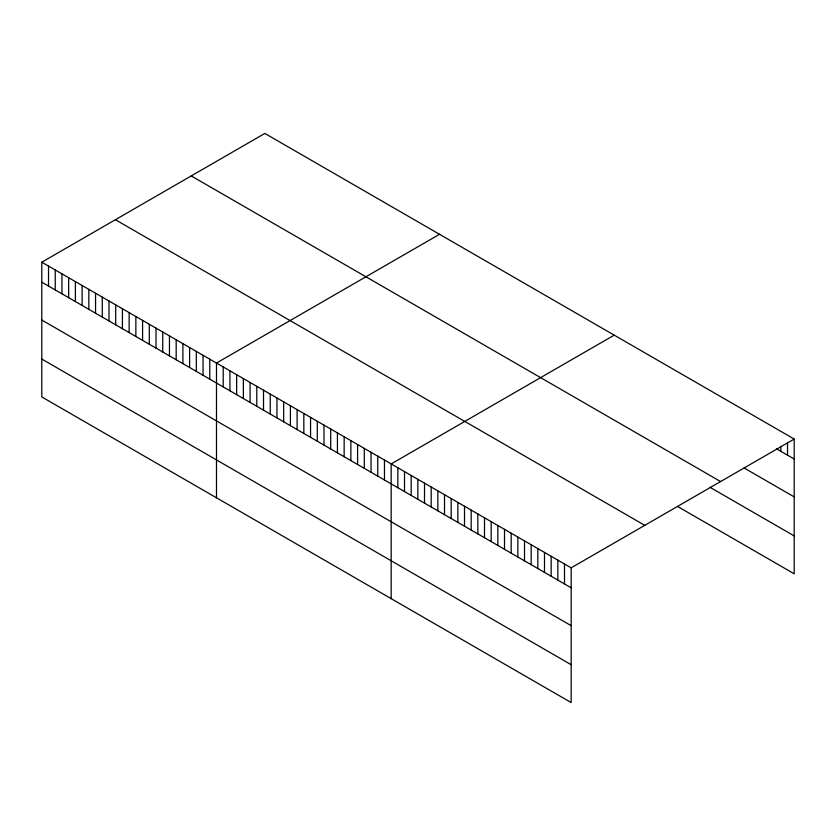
<?xml version="1.0" encoding="UTF-8"?>
<svg xmlns="http://www.w3.org/2000/svg" width="836" height="836" viewBox="0 0 836 836"><rect width="100%" height="100%" fill="white"/><g stroke="black" fill="none" stroke-linecap="round" stroke-linejoin="round"><path stroke-width="1.25" d="M41.8 262.201L571.166 567.832L571.166 702.564L41.8 396.943L41.8 262.201L264.834 133.436L794.2 439.057L794.2 573.799L677.547 506.449M439.527 234.289L216.493 363.054L216.493 497.796M614.22 335.142L391.175 463.917L391.175 598.649M571.166 567.832L794.2 439.057M776.425 448.754L794.2 459.027M744.207 468.035L794.2 496.897M191.235 175.926L720.601 481.557M709.764 487.169L794.2 535.918M115.399 219.711L644.765 525.332M41.8 282.171L571.166 587.792M41.8 320.042L571.166 625.662M41.8 359.062L571.166 664.693M787.533 442.693L787.533 455.171M780.866 446.33L780.866 451.325M564.499 563.976L564.499 583.946M557.831 560.13L557.831 580.09M551.164 556.285L551.164 576.244M544.497 552.429L544.497 572.399M537.83 548.583L537.83 568.553M531.163 544.738L531.163 564.697M524.506 540.892L524.506 560.851M517.839 537.036L517.839 557.006M511.172 533.19L511.172 553.15M504.505 529.345L504.505 549.304M497.838 525.489L497.838 545.459M491.171 521.643L491.171 541.603M484.504 517.798L484.504 537.757M477.837 513.952L477.837 533.911M471.17 510.096L471.17 530.066M464.502 506.25L464.502 526.21M457.846 502.405L457.846 522.364M451.179 498.549L451.179 518.519M444.512 494.703L444.512 514.662M437.845 490.857L437.845 510.817M431.177 487.012L431.177 506.971M424.51 483.156L424.51 503.126M417.843 479.31L417.843 499.27M411.176 475.465L411.176 495.424M404.509 471.608L404.509 491.578M397.842 467.763L397.842 487.722M384.466 460.04L384.466 480M377.747 456.153L377.747 476.123M371.027 452.276L371.027 472.246M364.308 448.399L364.308 468.359M357.589 444.522L357.589 464.482M350.869 440.645L350.869 460.605M344.15 436.758L344.15 456.728M337.43 432.881L337.43 452.851M330.711 429.004L330.711 448.963M323.992 425.127L323.992 445.086M317.272 421.25L317.272 441.209M310.553 417.363L310.553 437.332M303.834 413.486L303.834 433.445M297.114 409.609L297.114 429.568M290.395 405.732L290.395 425.691M283.676 401.855L283.676 421.814M276.956 397.967L276.956 417.937M270.237 394.09L270.237 414.05M263.518 390.213L263.518 410.173M256.798 386.336L256.798 406.296M250.089 382.449L250.089 402.419M243.37 378.572L243.37 398.542M236.651 374.695L236.651 394.655M229.931 370.818L229.931 390.778M223.212 366.941L223.212 386.901M209.773 359.177L209.773 379.147M203.054 355.3L203.054 375.26M196.335 351.423L196.335 371.383M189.615 347.546L189.615 367.506M182.896 343.659L182.896 363.629M176.177 339.782L176.177 359.752M169.457 335.905L169.457 355.864M162.738 332.028L162.738 351.987M156.018 328.151L156.018 348.11M149.299 324.263L149.299 344.233M142.58 320.387L142.58 340.356M135.86 316.51L135.86 336.469M129.141 312.633L129.141 332.592M122.422 308.756L122.422 328.715M115.702 304.868L115.702 324.838M108.993 300.991L108.993 320.961M102.274 297.114L102.274 317.074M95.555 293.237L95.555 313.197M88.835 289.36L88.835 309.32M82.116 285.473L82.116 305.443M75.397 281.596L75.397 301.566M68.677 277.719L68.677 297.679M61.958 273.842L61.958 293.802M55.239 269.965L55.239 289.925M48.519 266.078L48.519 286.048"/></g></svg>
